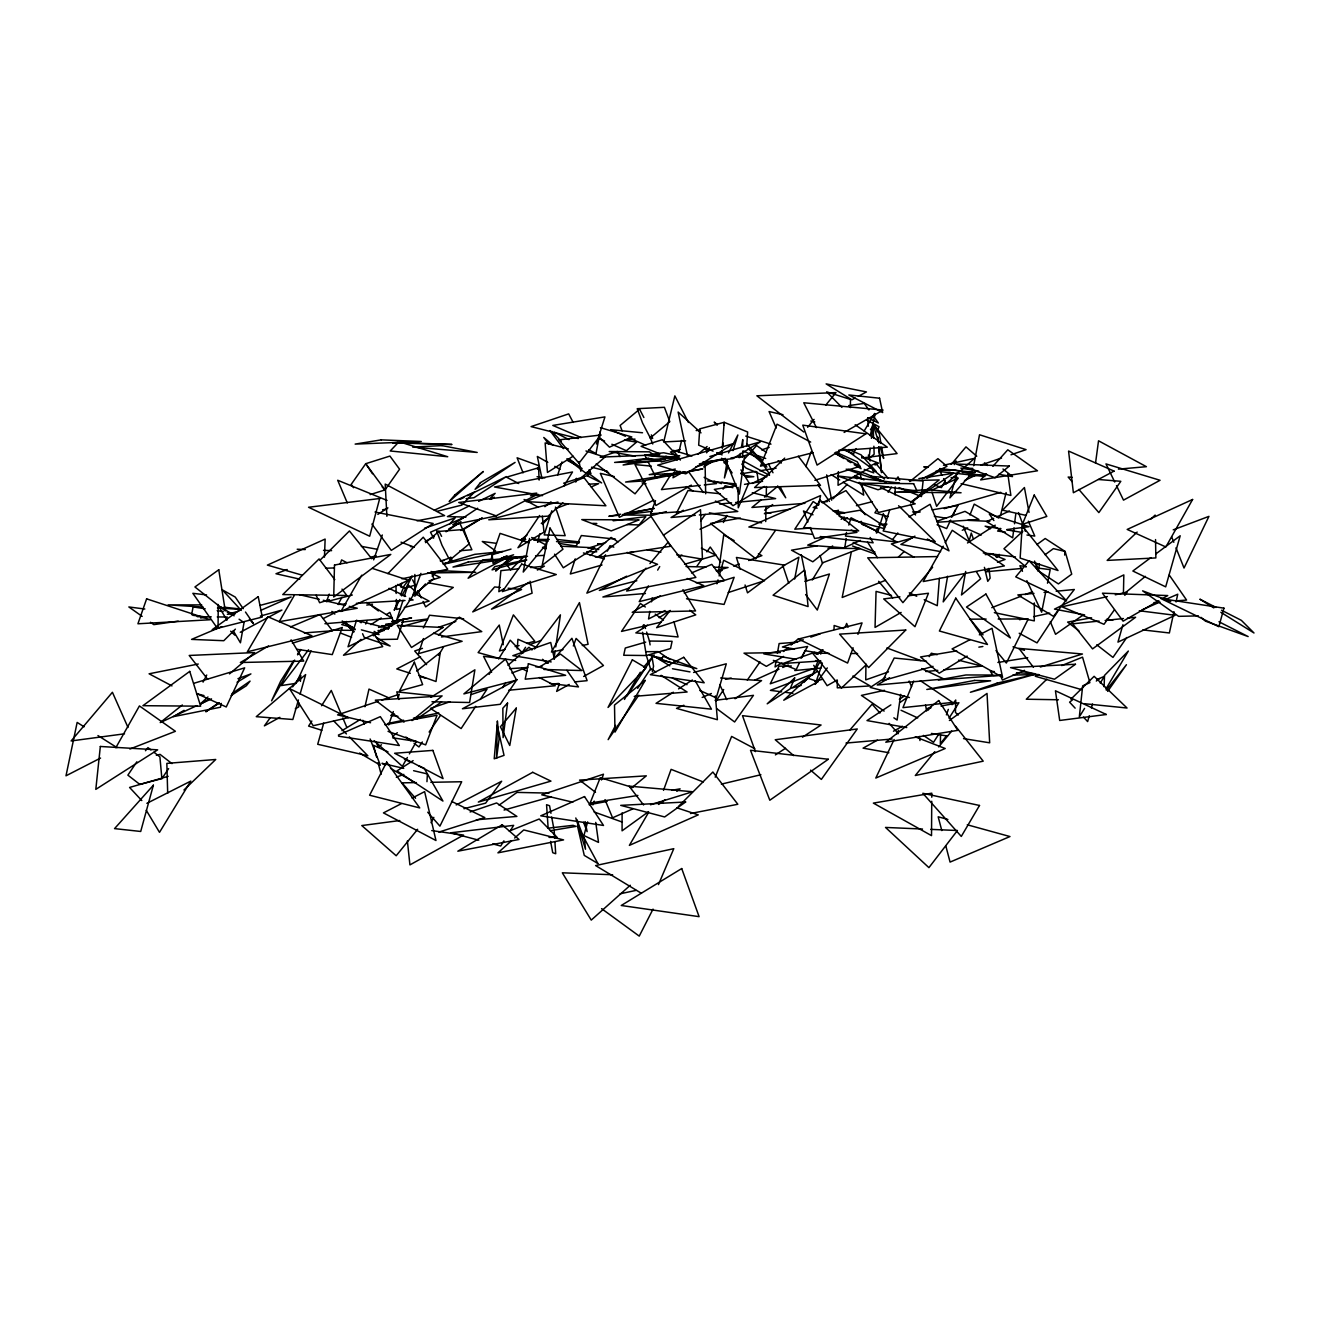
<?xml version="1.0" encoding="UTF-8"?>
<svg xmlns="http://www.w3.org/2000/svg" width="1320" height="1320" viewBox="0 0 1320 1320"><rect width="100%" height="100%" fill="white"/><g stroke="black" fill="none" stroke-linecap="round" stroke-linejoin="round"><path stroke-width="1.5" d="M722.122 453.37L722.122 450.417M724.185 425.271L724.185 422.301L699.715 428.885L698.676 445.154L713.097 451.127M742.714 461.026L742.714 470.778L740.685 473.715M742.714 457.132L742.731 451.275M742.731 447.381L742.747 439.577L741.394 447.48M622.099 812.889L622.083 830.808L648.598 811.635M1034.319 602.943L1034.286 620.879L994.339 612.645M414.777 590.288L414.859 574.481M837.326 680.295L837.292 687.836L870.127 685.938L852.901 676.021M218.08 627.182L218.245 604.494M931.739 801.273L931.524 835.642L873.361 803.105L931.804 793.188L931.772 797.231M865.936 664.026L865.755 679.882L888.492 671.88M850.361 407.649L850.476 399.448L826.666 391.842L841.912 407.385M895.092 494.934L895.207 486.915M765.699 521.565L766.012 507.144M766.227 496.848L766.441 486.552M834.042 629.458L834.124 625.498L843.727 628.617M1123.436 593.439L1123.832 574.893L1054.498 609.114L1084.628 614.905M940.549 734.811L940.351 743.704L946.522 735.884M838.381 471.619L838.035 485.298L871.497 466.966M838.843 454.031L838.942 450.136M1104.097 686.779L1104.51 675.428L1128.336 651.057L1105.929 689.007M324.456 557.188L325.132 539.071L267.382 565.108L302.247 575.19M426.954 781.688L427.399 773.933L413.589 770.698M722.255 448.371L724.185 422.301L747.631 432.003L746.724 446.242M299.013 702.966L298.749 706.893L295.317 708.79M300.432 681.384L300.811 675.493L292.594 686.879M517.192 649.028L517.935 639.276L536.712 647.46M939.394 578.308L937.266 605.698L924.198 599.692M876.414 533.082L876.727 529.089M722.799 446.968L723.145 443.025M870.21 448.387L869.022 458.436L874.153 454.195L873.873 446.226M871.414 438.339L873.081 424.281L873.592 438.24M1036.86 544.599L1045.193 538.51L1065.124 551.463L1071.724 574.15L1058.409 583.902L1038.477 570.933L1039.401 563.755M1064.662 555.06L1065.124 551.463L1053.409 548.625L1045.077 554.713M1013.991 527.785L1012.671 537.817L986.584 521.615L993.647 518.347M1014.502 523.776L1015.822 513.744M1095.534 463.122L1098.537 440.797L1146.403 466.686L1118.419 469.144M401.065 587.466L401.626 583.39M900.702 694.386L897.121 720.043L893.871 717.816M553.971 658.993L555.142 650.958M555.736 646.948L560.422 614.856L534.517 649.011M575.784 482.08L576.345 478.318M846.169 538.494L844.784 547.899L807.708 545.127L825.957 536.976M727.254 460.63L724.416 477.939L728.079 466.224M739.695 457.363L740.371 453.404M649.869 611.341L648.549 618.964L665.049 610.549M651.503 601.821L652.162 598.01M776.077 661.089L775.071 666.946L781.985 662.838M777.414 653.301L779.113 643.566L797.528 642.081M947.611 576.213L943.206 601.904L964.095 574.563M965.679 571.461L961.471 594.99L980.628 578.787L976.453 571.758M529.534 538.51L523.231 572.055L545.77 544.846L531.663 537.471M600.088 431.904L596.013 453.486L588.786 449.79M973.665 465.729L979.522 434.758L1026.069 449.641L1010.988 454.789M191.614 614.658L193.099 606.919L205.161 608.784M545.044 549.186L546.546 541.447M794.656 579.034L798.88 557.205L782.941 565.983L788.749 583.308M851.334 551.941L842.177 597.481L885.505 580.321M1045.918 590.947L1041.645 612.232L1026.844 580.618M1047.486 583.209L1050.192 569.663L1036.051 567.831M221.265 703.395L220.489 707.223L173.415 716.644L184.041 710.341M642.659 628.518L643.434 624.904M652.377 671.649L653.548 666.22L651.651 654.605M818.482 505.279L820.578 495.577L748.852 527.01L812.196 534.336M1173.975 611.655L1169.371 632.973L1142.806 629.904M1176.07 601.969L1177.737 594.214L1164.52 600.006M870.243 435.666L875.193 413.671M364.947 706.761L368.989 689.089L389.35 698.098M674.355 471.883L673.002 477.774L683.446 471.9M677.077 460.086L677.968 456.159M678.876 452.232L681.598 440.435M1000.461 515.74L1006.104 492.558M969.193 540.903L971.272 533.016L973.285 538.708M587.647 821.881L583.935 835.543L598.521 842.408L595.732 822.376M1089.264 715.737L1087.647 721.594L1083.489 717.123M1091.409 707.916L1092.481 704.005M323.697 723.112L317.707 744.282L367.851 755.783L349.288 736.824M298.402 699.98L292.842 719.499L256.278 716.678L305.646 674.586L300.085 694.122M716.892 583.819L718.014 579.892M719.136 575.965L723.657 560.257L764.445 580.717L728.211 592.564M957.049 472.939L949.872 497.92L972.576 472.444L968.698 472.56M1122.94 624.723L1117.957 642.114L1175.08 615.302L1139.292 610.764M537.653 541.58L539.929 533.692M846.566 532.389L845.443 536.035L897.121 542.009L851.053 517.77L848.809 525.08M883.113 514.602L877.916 531.597L861.63 523.974M889.746 509.668L883.195 530.97L935.303 541.695L898.59 505.741M596.426 444.031L604.939 416.889L552.799 425.436L581.245 437.563M732.963 450.615L737.863 434.989L728.508 452.925M388.096 629.31L389.235 625.663M551.826 510.741L544.187 534.897L565.191 535.672L555.472 507.111M403.029 600.319L396.792 619.674L415.685 591.64L408.012 584.826L404.283 596.442M423.439 638.55L418.489 653.664L462.132 641.305L433.521 633.171M575.239 558.871L570.306 573.986L602.035 564.993M557.667 475.035L561.973 461.951M822.376 663.118L815.232 684.354L827.31 667.92M388.69 724.977L393.31 711.546M397.947 698.115L399.267 694.27L381.909 700.062M592.894 804.919L594.214 801.075M601.491 779.971L603.471 774.213L541.761 794.821L572.814 802.213M373.659 559.861L382.305 534.98M491.37 558.327L500.049 533.379L528.99 542.883M946.407 714.862L948.321 709.401M853.099 647.757L847.589 663.053L798.501 639.029L862.059 622.891L857.934 634.375M329.224 594.115L326.469 601.706L352.341 595.023M340.23 563.722L341.616 559.928L347.012 562.749M663.514 790.35L671.105 769.362L703.213 781.935M805.843 466.603L811.222 451.737M559.433 683.826L556.644 691.399L569.25 684.42M573.342 645.991L576.114 638.434L603.455 665.511L583.654 676.467M420.932 573.391L412.682 595.666L433.802 578.77L431.129 571.428M655.512 500.627L650.562 513.777L678.562 511.813M877.041 431.805L879.037 426.739L866.662 420.04M818.482 659.785L812.51 674.899L820.578 660.66M820.726 654.11L822.228 650.331M969.952 514.948L974.226 504.141L998.794 518.1M845.163 627.148L846.648 623.452L848.083 627.132M715.192 777.199L731.626 736.428L754.842 748.737M913.704 681.021L902.946 707.635L952.611 702.405L920.337 680.658M398.112 600.732L394.218 610.236L399.877 599.511M400.438 595.023L404.332 585.519L411.84 576.081M365.706 624.03L367.158 620.598M658.465 884.598L673.778 848.678L595.617 865.573L641.438 893.31M297.049 681.516L311.058 650.859M799.441 662.772L796.224 669.57L773.338 660.363M801.834 657.657L805.052 650.859M950.647 520.08L946.638 528.594L937.101 524.749M952.264 516.681L955.466 509.866M894.135 739.513L875.803 778.041L945.202 748.506L915.304 736.89M896.742 734.019L898.491 730.339M423.34 627.908L429.528 615.236L463.633 618.799M576.031 546.414L581.344 535.54L615.45 539.121M605.55 554.812L586.856 593.125L657.541 564.333L627.115 552.404M607.332 551.149L610.005 545.688L613.816 547.173M723.36 522.522L726.841 515.46M653.037 909.117L639.243 936.111L601.573 908.639M203.065 682.11L206.728 675.031M615.565 725.389L608.14 739.645L638.781 695.178M706.612 452.842L709.335 447.678M401.775 595.947L412.153 576.295M431.013 822.707L433.834 817.361M341.962 597.25L338.068 604.428L346.186 603.949M537.405 469.21L539.236 465.844L517.11 457.809L523.066 472.84M945.334 480.546L941.391 487.624L934.197 484.754M954.228 464.607L956.208 461.076L951.027 464.129M115.813 747.731L139.425 705.936L175.411 731.296L129.871 749.034M407.368 757.465L402.352 766.375L374.171 740.635M409.382 753.902L416.427 741.428L392.584 737.797M294.657 660.099L271.59 700.821L280.665 681.202L293.304 661.171M297.66 654.786L300.663 649.489L297.512 654.489M551.43 652.096L579.447 602.613L588.093 644.275L582.302 645.513M800.943 658.235L807.609 646.486L763.867 653.911L795.976 659.241M951.374 517.242L958.023 505.494L932.184 509.883M943.239 546.183L923.208 581.542L1004.371 565.9L952.248 530.277L945.236 542.652M361.729 575.173L340.89 611.49L408.424 580.255L372.388 568.409M294.277 595.435L279.213 621.67L357.241 608.239L349.239 606.358M624.426 699.452L640.299 672.226M648.384 812.757L629.376 845.377L698.247 814.869L676.813 807.79M438.603 655.38L443.635 646.75M648.433 585.865L639.193 601.639L703.808 585.635L687.274 578.49M657.657 570.091L659.719 566.593M864.154 431.029L874.599 413.44M563.986 485.941L572.5 471.983L494.455 486.997L542.52 495.643M723.03 489.142L725.125 485.71L732.897 487.69M929.23 656.65L931.326 653.218L937.15 654.703M812.229 580.024L822.97 562.518M489.109 674.371L491.221 670.956M498.613 658.993L510.23 640.183L522.902 653.4M502.639 687.654L505.774 682.588M1084.561 708.394L1079.331 716.842L1082.68 685.822L1089.924 682.654M1100.22 683.067L1104.395 676.318L1097.151 679.486M671.071 474.243L661.452 489.605L700.227 485.364M503.927 840.856L500.692 846.021L492.723 843.909M510.411 830.528L513.645 825.363L450.862 832.788L478.764 840.196M311.834 721.017L308.599 726.099L321.849 730.307M321.552 705.738L331.271 690.459L341.302 714.285M939.064 733.689L933.553 742.285L923.422 735.405M948.997 718.212L958.914 702.735L940.945 706.018M521.268 653.928L525.558 647.279M877.107 509.388L874.896 512.82L888.195 516.648M888.129 492.261L891.429 487.13M895.851 480.265L898.045 476.85L899.712 480.48M475.744 706.315L461.126 728.574L430.452 708.394L449.955 701.778M480.249 699.468L487.014 689.188L471.405 694.485M627.082 696.003L654.142 654.934L643.599 667.277M1057.782 611.391L1037.025 642.889L1019.205 633.254M716.116 700.969L723.673 689.518M637.642 688.347L650.694 668.662L655.891 671.995M136.851 761.805L127.875 775.154L139.838 784.41L161.881 778.635L168.613 768.619M539.616 515.476L517.952 547.734L543.988 532.141L542.322 516.087M422.317 741.988L418.935 746.955L414.034 743.242M429.115 732.055L440.418 715.489M775.351 530.59L755.799 558.772L710.473 523.462L740.404 518.051M1126.768 637.527L1112.974 657.409L1096.772 644.803M696.811 566.379L702.421 558.31M706.893 551.859L710.259 547.024L720.753 562.221M700.639 521.02L705.243 514.42M747.302 680.113L759.973 661.914M1107.661 691.383L1126.438 664.702L1106.275 690.244M1114.41 609.823L1103.998 624.294L1061.973 606.804L1107.381 596.574M1124.805 595.353L1127.131 592.135L1115.284 594.808M270.253 717.75L264.379 725.868L279.84 717.337M988.812 568.54L986.502 571.692L1022.142 568.409M996.847 557.486L999.141 554.334M853.858 451.803L856.234 448.635M870.457 429.611L874.022 424.858L897.105 453.585L861.696 458.007M308.566 649.786L281.275 685.558L296.224 683.314M670.213 610.434L656.617 627.693L695.755 614.872L689.7 610.253M892.964 539.055L897.798 532.933M928.191 710.16L930.649 707.025M952.034 704.715L955.73 700.029L955.449 712.486L958.336 714.962M145.464 750.733L147.956 747.615L150.942 749.925M417.632 829.29L396.198 855.756L361.796 825.561L399.762 820.545M645.348 481.239L635.035 493.845L596.227 463.864M807.625 427.284L814.077 419.397M825.677 405.207L835.989 392.601L756.871 395.786L803.764 432.003M934.807 751.674L915.304 775.5L983.218 761.178L955.614 726.28M938.701 746.922L951.703 731.049M932.613 567.27L902.913 602.663L867.718 557.815L937.547 556.562M951.918 463.617L965.959 446.886L976.75 456.209M646.041 568.161L626.62 591.046L695.887 577.434L668.052 542.239L649.935 563.59M849.799 730.076L872.124 704.17L879.978 713.031M554.416 658.399L571.906 638.286L587.119 680.674L574.909 681.862M414.744 596.227L425.486 583.918M432.201 576.23L436.227 571.61M449.773 523.957L455.136 517.902L424.512 528.231M744.381 459.096L756.607 445.549L766.491 452.545M986.073 473.88L980.644 479.903L1037.487 470.794L1007.803 449.79L992.855 466.356M542.487 524.37L549.236 517.093L541.315 523.446M397.765 443.074L390.209 450.978L447.728 456.736L402.913 442.959M489.736 498.96L495.165 493.334L478.648 501.369M387.899 573.622L423.241 537.207L447.744 569.217L401.907 578.803M833.085 498.762L847.291 484.358M803.847 682.407L812.031 674.223L770.402 690.36L781.671 691.828M678.315 806.602L712.866 772.018L737.831 804.276L690.476 813.516M235.389 629.145L223.789 640.712L191.565 639.391L221.661 626.637M912.103 502.606L923.62 491.156M320.215 559.993L349.437 530.953L371.778 558.756M523.578 557.089L510.559 569.927L506.005 563.558L514.321 557.947M1070.916 699.188L1094.115 676.318L1127.049 708.015L1084.297 703.692M784.707 458.106L754.578 487.542L820.479 485.38L798.254 456.192M1046.859 679.173L1026.3 699.22L1058.409 699.765M183.942 790.004L215.737 759.478L166.848 763.389L167.689 793.287M898.342 557.139L904.233 551.496M1137.147 532.076L1107.166 560.406L1155.858 557.931L1155.544 539.566M1150.628 519.321L1155.132 515.064M522.373 541.629L525.36 538.808M866.299 664.686L841.434 688.066L812.608 653.185L828.96 653.317M1022.818 531.217L1003.942 548.773L1026.118 566.957M1000.593 528.38L997.639 531.069L1005.46 532.125M200.541 703.725L207.95 696.976M360.971 639.375L343.497 655.231L382.717 646.635L373.477 633.418M562.931 502.689L548.097 516.136L488.763 519.799L557.997 502.029M630.284 885.241L591.244 920.106L562.32 872.8L612.629 874.764M511.599 840.724L497.92 852.852L563.574 839.899L523.743 829.95L514.635 838.035M510.873 557.568L495.611 571.015L509.85 558.03M581.938 477.18L604.808 457.149L585.948 450.962M438.405 635.201L459.377 617.149L481.784 631.604L441.457 636.982M590.221 555.522L611.193 537.455L618.073 541.909M697.966 454.361L707.091 446.523M507.936 665.296L519.964 655M522.967 652.427L528.973 647.295L531.993 649.952M783.502 651.486L788.023 647.641M791.027 645.067L798.534 638.632M229.499 673.893L254.628 652.575L189.222 655.462L207.652 679.288M425.518 542.652L438.999 531.399L463.832 529.501L469.194 543.856L449.724 560.109L452.1 560.637L450.763 557.057M650.314 437.927L669.784 421.674L664.422 407.319L637.213 408.688L642.576 423.043L650.314 437.927L652.674 438.454L651.337 434.874M412.005 720.605L442.117 695.904L375.358 700.161L404.052 722.073M761.392 499.702L751.921 507.474L804.936 503.332M764.544 497.129L777.183 486.766M632.065 787.561L646.321 775.846L579.562 780.103L595.501 792.28M1124.871 593.175L1145.397 576.345M909.876 481.536L937.926 458.651L946.984 466.29L922.086 478.813M520.74 539.995L527.076 534.897M544.896 506.698L551.001 501.831M832.639 545.935L812.807 561.792L791.488 550.192L817.327 545.721M182.341 704.979L160.215 722.584L196.862 705.639M910.651 502.458L939.18 479.935L909.249 480.595M1072.731 699.683L1069.596 702.174L1075.14 708.147M1096.309 681.054L1099.461 678.579M416.674 671.105L440.236 652.525L435.996 681.516L419.149 675.559M381.48 744.76L378.312 747.169L375.903 741.708M392.584 736.329L397.353 732.699M1150.825 557.65L1132.857 571.015L1165.676 586.856L1180.195 535.771L1155.709 554.004M528.429 582.417L491.452 609.18L532.108 593.159L530.029 581.262M658.548 804.441L665.181 799.639M676.78 791.257L680.097 788.848L672.094 790.251M949.393 720.489L987.03 693.412L989.67 742.813L963.534 738.606M499.059 805.15L516.994 792.396L549.054 793.122M841.137 519.337L844.321 517.077M1083.373 614.839L1055.554 634.309L1050.307 621.654M764.593 510.196L772.712 504.553M900.372 702.19L907.087 697.521M218.905 702.685L205.771 711.76L219.285 703.098M232.023 693.611L250.074 681.12L246.328 685.756L231.115 695.508M663.448 535.211L700.524 509.668L702.438 559.152L676.78 554.812M416.476 719.202L441.589 701.976M735.042 698.742L761.558 680.625L720.637 677.985M446.028 531.779L460.977 521.631M911.576 501.666L953.601 473.236L918.868 478.566M537.619 542.223L540.952 539.979M477.675 508.233L452.727 524.832L496.567 515.872M490.974 499.372L494.307 497.161M890.851 704.913L867.009 720.571L906.757 727.567M899.349 699.319L904.464 695.953M885.588 677.391L870.259 687.439L909.397 697.537M647.476 625.301L635.844 632.89L678.084 636.966L673.893 621.621M659.109 617.711L669.091 611.193M775.385 754.891L785.532 748.259M802.461 737.187L821.073 725.01L742.483 715.654L755.403 751.608M377.834 514.404L387.915 507.87M370.953 624.624L381.249 617.958M386.413 614.608L389.846 612.397L394.036 623.023L378.526 627.445M817.162 671.55L791.62 688.132L801.24 685.361M673.348 692.224L656.04 703.345L711.43 709.154L695.145 680.658M678.546 688.891L692.389 679.981M346.599 621.489L341.764 624.591L353.546 627.742M967.477 542.982L995.247 525.178M413.143 760.617L396.957 770.913L442.942 801.075L423.984 767.976M573.094 456.209L547.453 472.444L545.143 442.942L568.326 448.899M844.058 519.948L847.506 517.77M430.848 697.339L474.886 669.817L469.606 702.52L431.986 701.745M703.659 466.999L712.09 461.769M539.451 667.078L560.456 654.06L581.889 670.56L543.939 669.471M816.007 654.077L823.02 649.737M462.066 530.392L482.229 518.051M764.462 486.436L733.045 505.675L714.367 489.423L736.477 485.71M967.164 656.089L939.246 673.183L920.551 656.947L956.736 650.875M341.979 730.669L360.459 719.4M200.788 704.038L209.435 698.841M237.088 682.226L250.915 673.909L237.963 678.678M909.034 516.912L930.089 504.289L948.981 550.852L927.349 539.005M683.331 510.23L671.055 517.506L695.31 515.312M914.925 536.135L900.883 544.451L940.599 551.611M889.515 677.737L877.239 685.014L943.965 679.008L921.607 668.58M926.871 478.401L940.682 470.25M268.554 645.926L240.372 662.508L303.748 661.106L291.093 639.837M706.365 451.588L709.764 449.592M660.38 595.765L632.197 612.348L695.574 610.945L682.918 589.677M460.68 530.475L481.948 518.083M783.568 656.419L766.359 666.369L743.985 653.153L780.351 652.591M691.333 485.116L655.924 505.461L635.019 464.607L651.288 466.092M844.123 432.432L883.064 410.058L803.748 402.765L816.469 427.63M901.131 612.43L875.044 627.429L876.067 591.393L891.511 595.403M1158.811 600.683L1123.105 621.159L1102.464 593.191L1167.738 595.567L1162.392 598.636M836.995 680.113L827.145 685.69L813.714 665.329M504.108 588.736L498.861 591.69L500.907 570.636L518.694 568.788M537.389 570.058L544.401 566.131L530.558 567.567M373.362 635.778L403.722 618.832L397.402 639.21L379.863 639.523M877.387 740.173L863.082 748.143L888.888 752.746M893.475 731.214L902.401 726.231M507.029 555.654L493.036 563.376L492.145 554.73L511.021 549.104M678.414 556.957L681.928 555.027M875.028 465.036L878.543 463.106L861.597 456.704M855.112 398.046L851.878 399.795L826.138 383.889L866.448 391.924L858.346 396.297M524.271 556.165L520.856 557.981L505.923 557.32L513.595 554.779M240.257 632.28L281.919 610.087L260.353 616.077M425.188 541.414L434.296 536.58M448.849 528.825L459.772 523.017L471.9 549.747L459.888 550.754M626.637 576.18L599.33 590.403L636.817 580.75M456.175 804.952L501.666 781.242L485.628 803.137L463.93 808.714M537.174 494.505L496.072 515.807L458.716 502.474L536.745 493.119M420.519 656.65L396.775 668.943L410.371 673.315M818.647 504.702L813.186 507.507L817.146 508.167M822.294 502.821L845.939 490.611L865.194 514.717M401.362 803.649L383.46 812.889L435.963 840.51L424.627 791.637L412.104 798.105M970.233 639.557L952.05 648.928L1002.589 677.341L992.046 628.287L979.324 634.854M100.567 758.059L66 775.797L77.154 722.419L84.084 726.808M146.867 803.335L190.789 781.093L159.505 832.342L146.256 810.282M323.367 618.503L339.669 610.269M653.879 500.065L619.377 517.291L600.352 473.385L614.262 476.553M752.07 483.466L766.672 476.272M460.202 499.323L463.897 497.508M467.593 495.677L506.368 476.586L473.995 497.706L466.108 498.63M469.458 505.84L447.43 516.582L465.943 517.093M964.491 480.595L977.097 474.49M200.524 703.939L211.513 698.857M997.178 516.714L1009.536 510.988M372.487 604.279L366.745 605.071M931.375 490.363L958.27 478.071L936.639 506.319L931.97 492.145M434.346 510.163L474.507 492.013L461.818 505.098L436.788 511.385M591.278 486.948L598.653 483.632L588.505 484.192M699.98 529.254L725.917 517.539M843.81 547.899L860.393 540.424M754.957 680.047L779.031 669.174M782.727 667.507L788.287 664.999M260.568 610.451L291.142 596.986L260.221 605.368M962.264 530.26L967.675 527.868M463.452 517.737L430.502 532.207L433.62 538.181M338.365 735.091L380.325 716.644L399.3 745.519L338.563 736.197M632.824 808.896L612.562 817.789L604.989 799.656M1141.882 609.939L1158.861 602.497M1024.518 670.345L1002.391 680.047L1000.131 674.619M683.859 705.243L676.516 708.378L717.387 719.713L715.374 695.904M702.19 697.422L711.364 693.495M290.45 626.967L319.951 614.542L332.475 630.762L304.326 632.907M691.498 572.929L711.777 564.382L724.301 580.602L696.152 582.747M370.639 558.162L376.315 555.852M1039.071 674.735L1035.293 676.269L1081.361 689.568M1061.758 665.56L1082.549 657.145L1089.611 681.598M509.256 831.105L539.187 819.01L557.089 837.326L549.005 837.391M991.765 607.678L1021.383 596.062M1025.079 594.611L1032.487 591.707M667.326 473.566L656.106 477.889L648.252 462.082M555.159 508.827L568.392 503.778M511.896 673.002L526.696 667.425M1173.216 529.848L1208.938 516.367L1184.024 568.029L1176.005 547.8M287.215 569.514L275.979 573.738L299.838 579.166M722.287 570.289L718.525 571.692L723.723 534.913L734.135 540.573M733.606 566.098L739.266 564.003M748.688 560.521L761.887 555.621L758.406 553.74M396.313 777.183L403.804 774.411M529.798 644.572L541.233 640.381M390.736 715.457L394.515 714.087M997.474 562.188L1005.064 559.465L990.033 553.542M440.88 561.066L450.367 557.733L449.097 562.485L443.124 564.118M937.118 521.202L965.019 511.368L978.928 519.453L937.349 522.258M814.473 668.299L770.253 683.809L778.998 666.171L791.323 666.006M803.236 639.738L782.397 646.998L794.508 648.978M810.793 637.114L820.264 633.814M723.987 462.792L727.749 461.505M739.052 457.627L748.473 454.41M761.673 449.906L769.213 447.332M980.842 465.085L1001.566 458.007M629.409 587.977L602.893 597.003L645.43 593.488M470.085 811.981L496.601 802.956L516.895 816.42L476.371 819.769M600.402 457.198L617.331 451.473L620.037 456.605M588.11 548.361L605.682 542.421M438.257 627.396L455.829 621.439M422.466 648.351L414.695 650.974L426.574 664.62M378.048 701.349L337.557 714.879L370.557 722.733M563.607 483.202L588.605 475.266L566.923 458.716M438.817 832.095L484.786 817.558L451.555 801.372M370.144 494.604L385.027 489.918L399.58 469.194L389.928 456.077L365.722 463.699L351.17 484.423L353.578 487.707M292.38 643.219L342.309 627.479L332.26 654.605L296.67 649.242M887.733 486.684L877.998 489.753L837.523 475.942L899.432 483.005M684.206 593.059L734.151 577.302L724.086 604.428L686.532 598.768M329.423 599.659L319.638 602.729L316.123 595.27M814.852 480.298L860.112 466.29L834.603 452.941M1040.358 667.012L1082.466 654.01L1018.941 648.384L1033.411 667.227M650.512 804.755L692.62 791.736L629.095 786.126L643.566 804.969M406.411 587.779L415.8 584.892M428.951 580.866L440.22 577.401L432.745 573.952M193.776 683.331L244.662 667.854L226.248 706.959L196.762 693.594M804.952 581.394L829.405 574.018L817.294 610.038L805.612 594.528M443.553 563.673L474.787 554.334L502.755 551.48L443.603 564.152M709.846 456.489L760.468 441.787L733.012 458.601L702.751 462.066M944.311 508.645L1000.741 492.31M684.552 564.25L715.952 555.192L701.365 548.146M168.185 776.325L129.575 787.446L141.801 800.58M645.727 642.114L625.267 648.021L623.716 655.264L646.355 655.529L670.543 648.549L672.094 641.305L649.457 641.041L646.635 632.065M814.72 681.483L822.409 679.272M912.697 537.851L891.38 543.939L914.182 557.354M680.014 471.322L672.111 473.566L649.226 474.656L675.279 469.062M695.805 466.834L725.406 458.436M726.858 498.861L676.451 513.15L688 490.512L720.308 493.746M933.042 666.369L882.651 680.674L894.201 658.02L926.508 661.254M526.68 560.125L492.063 569.893L494.818 566.61L526.515 559.779M716.281 570.817L728.079 567.501L714.054 567.188M504.075 810.051L551.281 796.752M505.312 649.341L499.422 650.958L513.381 614.872L534.798 641.207L526.928 643.368M515.146 646.618L519.073 645.546M370.92 557.188L374.798 556.132M238.953 611.127L227.353 614.279L235.257 613.684M666.319 511.566L652.641 515.245L622.429 515.014L652.212 511.335M427.498 619.575L404.052 625.894L400.026 625.861M680.146 449.477L670.494 452.017L677.259 456.538M693.577 672.474L726.297 663.795L716.248 697.867L699.814 690.442M156.354 755.32L160.033 754.363L171.98 763.603M813.136 452.628L760.518 466.158L777.051 424.182L810.678 442.084M678.76 457.495L661.369 461.951L659.604 459.624L679.816 455.845M400.455 608.454L396.627 609.428L396.346 599.445M404.283 607.481L429.148 601.128L415.156 593.703M838.513 510.246L834.52 511.252L839.949 513.793M856.432 505.692L872.388 501.649M721.347 784.13L760.897 774.724M661.122 622.149L621.522 631.405L640.398 603.471L645.332 607.018M943.519 465.267L974.473 458.337L946.159 483.829L943.618 478.648M884.482 690.31L861.416 695.409L884.136 711.084M1019.502 619.707L1023.528 618.816M1033.593 616.638L1049.714 613.14M699.319 463.897L723.376 458.733M620.037 893.822L635.992 890.389M553.361 651.684L563.013 649.638M725.373 679.338L731.231 678.084M387.964 723.426L403.606 720.208M413.374 718.195L438.784 712.981M995.726 556.693L999.52 555.934M198.28 664.026L149.094 673.794L171.98 685.905M618.915 515.212L608.85 516.302L620.697 514.206M622.842 514.47L654.274 508.414L624.64 513.513M391.941 621.687L411.576 617.909L391.842 621.373M416.988 520.789L444.592 515.592L385.209 484.077L386.892 516.302M384.912 724.795L437.052 715.226L425.667 744.876L388.047 731.362M589.116 804.738L607.167 801.421M926.953 708.559L930.947 707.833M764.346 513.727L790.301 509.041M1091.574 617.777L1067.632 622.099L1078.968 630.927M550.308 830.709L576.048 826.386L573.062 825.33L548.146 828.168L546.562 804.688L549.565 805.728L550.968 813.285M530.475 495.841L538.428 494.455M685.063 471.916L625.597 482.047L641.883 481.074L702.9 468.88L689.023 471.257M914.281 512.935L920.255 511.912M744.513 484.374L762.597 481.321M837.094 514.09L859.964 510.246L885.505 527.043M978.846 647.146L982.872 646.486M382.585 509.767L386.611 509.091M741.625 473.715L755.832 471.438M759.891 470.778L776.127 468.171M997.887 662.458L1027.736 657.707M637.89 795.448L590.139 803.038L600.237 777.678L632.709 787.479M517.423 557.733L507.26 559.185L503.927 556.826M521.499 557.155L525.558 556.578M178.216 621.159L153.813 624.64L150.48 622.281M200.607 617.974L206.695 617.1L192.72 615.285M848.611 405.636L864.22 403.425L868.923 409.942M665.478 459.261L623.106 465.003L642.411 459.64L663.712 458.914M124.525 733.804L71.131 740.949L112.414 692.274L128.007 727.468M730.966 457.908L744.612 456.093L739.332 494.092L725.109 458.683M595.287 557.023L601.342 556.215M629.558 552.469L633.583 551.925M715.11 700.359L753.439 695.343L734.613 721.974L716.777 708.675M1006.863 529.551L1028.989 526.696L989.291 514.008L993.91 520.542M899.976 596.871L883.691 598.933L914.974 626.703L928.455 593.257L908.111 595.832M613.189 520.789L645.81 516.681L639.045 524.964L626.983 524.552M380.902 629.376L389.07 628.337M385.753 624.178L397.666 622.71M401.626 622.215L427.433 619.014M704.319 484.918L716.562 483.582L704.137 477.345M1099.065 621.06L1072.681 623.815L1092.547 648.895L1135.596 617.265L1127.478 618.106M1105.153 620.433L1123.419 618.535M985.215 554.614L993.267 553.806M552.552 684.057L558.64 683.463M719.582 504.009L731.593 502.854M735.603 502.474L775.632 498.597L752.317 492.657M508.645 690.261L555.241 685.723L539.303 677.523M925.782 671.534L937.794 670.362M943.784 669.784L981.816 666.121L958.518 660.165M1033.972 593.373L1017.835 594.924L1053.508 616.374L1074.315 589.495L1056.165 591.244M1044.054 592.399L1048.097 592.02M794.755 670.543L821.057 668.019M951.076 477.708L957.049 477.163M968.962 476.058L986.848 474.408M699.369 514.948L737.781 511.483L715.423 501.055M846.005 743.077L892.204 739.002M324.918 623.716L392.04 618.09L366.531 602.432M634.227 696.366L687.11 692.01L661.106 675.328M746.047 477.312L753.835 476.702L743.853 475.299M821.255 502.062L827.376 501.584M1153.944 602.596L1160.065 602.118M1176.384 600.847L1186.581 600.055L1169.256 575.058M625.482 439.824L635.019 439.098M440.17 560.835L443.998 560.554M492.459 559.152L482.608 559.894L468.105 578.242L506.253 558.096L502.309 558.393M1000.774 675.361L938.322 679.965L965.959 674.965L992.541 675.031M667.755 475.678L671.731 475.382M839.289 450.532L887.304 447.166L855.178 424.76M810.942 528.033L794.805 529.171L813.153 501.534L818.317 504.933M509.52 668.729L527.769 667.474M535.87 666.913L541.959 666.501M820.594 660.973L782.974 663.498L814.605 652.361L818.087 654.373M431.508 571.906L447.463 570.949L475.81 572.303L427.63 572.979M356.317 603.356L404.992 600.485M409.051 600.237L413.111 600.006L409.398 598.207M501.418 557.766L527.538 556.297M535.573 555.852L543.625 555.406M685.575 440.831L663.712 441.952L674.85 395.885L688.429 422.483M696.168 430.551L700.211 430.337M600.319 457.132L648.994 455.169M653.053 455.004L659.142 454.757M325.578 568.227L333.63 567.963M1198.395 615.879L1178.611 616.341L1142.625 590.848L1170.757 601.491M878.872 524.304L886.99 524.139M1000.956 675.262L992.986 675.411L990.363 671.352L994.389 671.55M1012.918 675.048L1038.823 674.553M416.411 782.578L402.006 782.859L415.552 798.303M430.832 782.314L461.703 781.737L439.923 826.138L427.73 812.229M938.008 470.316L954.36 470.035L984.934 476.536L935.946 471.141M912.582 511.896L918.654 511.797M764.742 513.216L770.896 513.134M986.155 619.096L970.118 619.179L983.053 634.837M998.184 619.047L1028.264 618.915L1006.351 663.036L995.989 650.512M646.024 651.684L658.267 651.618L669.851 659.554M525.476 539.418L521.532 539.418L525.64 539.665M533.395 539.418L549.236 539.434M201.729 604.906L168.085 604.873L203.082 607.068M827.986 548.312L860.145 548.493L822.31 562.914L820.116 555.571M333.168 630.217L353.546 630.349M378.015 630.514L384.12 630.564M381.892 625.713L391.974 625.795M851.433 653.482L857.571 653.532M586.756 551.661L596.772 551.793M197.241 616.671L211.266 616.852M217.288 616.918L227.304 617.051M972.856 468.402L960.811 468.154L978.714 471.075M686.004 566.544L706.035 567.006M592.795 523.363L596.821 523.495M297.198 549.236L305.299 549.565M323.499 550.324L331.6 550.654M922.499 829.026L885.522 827.442L928.917 867.636L957.429 830.511L930.716 829.372M967.807 520.344L989.818 521.351M561 546.216L594.742 547.8L563.31 567.781L554.548 554.169M1016.548 672.705L1034.682 673.645M533.874 540.177L548.279 541.084M556.512 541.596L579.15 543.015M597.679 544.17L601.804 544.417L597.745 543.972M217.486 607.959L240.124 609.378M677.622 457.281L644.704 455.153L663.63 452.776L678.678 455.796M1072.219 477.378L1068.16 477.048L1072.17 481.684M1098.553 479.507L1120.828 481.305L1098.851 512.606L1078.836 489.423M410.404 546.562L414.381 546.909M500.379 587.499L494.62 586.938L472.741 611.903L521.548 589.529L508.084 588.241M642.51 432.762L610.698 429.693L625.416 436.243M391.776 715.654L397.93 716.298M707.586 480.925L736.18 483.994M434.412 695.887L396.775 691.845L398.921 699.452M927.762 467.28L923.802 466.851L927.861 467.445M939.659 468.584L975.315 472.461L962.395 472.51M880.242 524.354L886.347 525.03M557.139 539.451L579.48 541.942M224.004 607.183L240.24 608.982M676.979 458.766L644.77 455.053L646.519 458.568M206.563 594.908L192.868 593.323L216.925 627.611M820.198 536.547L873.13 542.817L870.127 537.438M550.11 683.48L578.457 686.911L566.923 670.345M983.251 552.915L1015.476 556.908M515.691 660.429L483.532 656.32L491.634 672.21M1025.937 566.511L1019.881 565.736L1022.489 571.312M496.254 543.312L482.279 541.481L495.594 550.918M144.82 609.031L128.849 606.952L142.164 616.39M785.433 692.323L792.957 693.313M1026.96 535.029L1034.781 536.085L1028.346 521.169M431.739 830.593L463.551 835.082L409.926 864.897L407.385 840.939M537.042 476.718L544.945 477.84M940.054 469.227L950.202 470.728M558.591 543.312L576.659 546.117M590.716 548.279L598.752 549.533M217.206 610.648L223.228 611.572M227.238 612.199L235.273 613.437M931.392 733.441L947.463 736.032M998.596 474.309L1012.522 476.586L1002.969 469.012M832.92 510.774L844.767 512.737M804.606 650.628L818.73 652.954M672.49 668.745L690.013 671.913M551.183 661.93L512.853 655.66L550.704 642.477L554.4 658.944M934.362 516.268L946.407 518.265M1000.841 528.841L985.116 526.185L990.478 528.677M1006.731 529.848L1022.455 532.505M647.179 549.813L660.99 552.139M624.442 440.055L636.504 442.151L626.373 450.731L611.869 444.262M635.25 456.175L609.196 451.539L649.539 451.836L653.944 455.202M361.35 546.348L377.553 549.351M428.126 582.747L453.288 587.416L425.634 606.87L423.027 601.458M709.385 512.803L761.64 522.852M1106.737 619.163L1112.776 620.317M375.045 512.028L433.174 523.479L391.298 550.374L371.91 524.057M1025.854 515.361L1002.556 510.18L1024.419 487.542L1029.022 512.391M782.991 414.711L769.082 411.56L776.209 428.026M810.793 421.03L814.77 421.938M642.064 482.872L646.041 483.78M299.277 594.627L319.275 599.33M323.268 600.254L345.246 605.418M403.722 768.388L382.008 763.307L385.423 765.319M961.076 483.681L1010.872 495.429L1007.853 474.094M721.826 482.262L735.768 485.562M656.354 656.865L662.145 658.267M673.744 661.072L677.622 661.996M848.034 469.095L865.26 473.418L881.331 480.612M578.275 438.57L531.069 426.608L568.672 413.886L573.177 422.433M591.525 467.197L607.266 471.174M196.564 693.66L204.023 695.59M361.383 629.855L379.038 634.606L374.154 631.372M839.207 516.351L884.697 528.775M947.875 819.456L938.173 816.783L941.803 830.577M967.279 824.785L1009.965 836.55L950.07 862.092L945.928 846.334M498.91 658.35L478.104 652.591L499.257 625.053L503.266 644.721M583.423 552.948L604.395 558.921M600.452 427.696L631.834 436.986L609.477 447.166L599.296 437.233M692.027 455.961L673.431 450.351L680.344 460.069M1013.001 646.849L1024.468 650.314M815.595 660.544L821.486 662.376M745.767 436.111L770.979 444.163M420.073 676.451L425.882 678.315M542.487 547.305L546.348 548.576M659.274 802.015L663.184 803.303M713.922 481.058L721.479 483.632M846.153 469.161L880.786 481.14M765.699 458.469L756.838 455.351L769.56 474.029M852.522 546.001L875.474 554.136M649.457 655.099L672.375 663.201M594.132 811.981L622.347 822.112M864.253 469.425L873.741 472.857L872.553 468.913M886.891 647.955L920.7 660.561M842.77 449.592L854.057 453.865M401.032 542.157L414.15 547.189M340.543 633.055L351.582 637.296M813.005 514.8L803.451 510.988L807.906 521.977M851.202 530.079L856.928 532.372L814.588 538.477L810.134 527.488M660.132 453.931L641.091 446.325L662.343 439.725L674.289 452.48M665.857 456.225L671.566 458.502M886.066 482.344L871.183 476.338L923.109 480.942L921.442 496.601L899.101 487.608M387.04 500.412L337.705 480.265L347.292 502.936M716.711 452.611L722.122 454.856M766.837 476.817L746.163 468.154L741.807 464.079M853.149 542.668L875.028 552.123M848.842 449.493L861.118 454.888L876.282 471.57L845.014 449.163M949.41 520.905L981.239 535.045M629.095 437.877L645.661 445.236M599.164 438.619L604.61 441.045M672.408 678.084L687.027 684.684M388.014 751.888L373.461 745.305L376.546 756.904M404.365 759.297L411.642 762.581M418.902 765.864L422.548 767.514M835.906 452.1L857.274 461.835L861.069 468.699L854.221 464.656M901.048 710.275L917.714 717.915M909.266 592.828L916.724 596.26M864.006 479.837L854.849 475.563L856.993 478.912M880.473 487.542L915.222 503.811L878.476 512.49L859.155 482.279M743.292 450.945L762.448 459.987L747.962 448.635M388.971 588.324L405.685 596.409M587.565 475.942L601.639 482.938L586.987 472.18M867.718 417.681L878.345 422.978L873.642 416.46M1218.97 621.769L1248.159 636.57L1205.424 621.126L1201.051 617.364M1216.099 607.464L1199.863 599.181L1213.839 607.909M1221.511 610.219L1241.361 620.351L1254 632.989L1220.818 612.265M554.515 432.217L568.953 439.609M603.174 469.821L608.586 472.593M521.565 668.398L526.894 671.137M518.743 483.532L506.484 477.18L538.577 467.758L539.121 480.067M567.732 460.68L576.592 465.284L568.788 458.667M397.666 584.413L406.411 589.05M524.089 499.488L538.296 507.21M744.249 461.505L769.527 475.382M547.8 462.396L537.339 456.456L541.992 478.549M554.779 466.356L560.027 469.326M390.555 768.339L414.529 782.397M359.584 753.043L380.341 765.204L370.144 738.986M835.411 453.519L843.975 458.568M847.391 460.597L850.806 462.627M654.406 656.403L669.817 665.808M348.051 624.558L354.915 628.848M831.121 474.589L839.702 479.985M843.117 482.146L863.692 495.115L862.076 484.968M97.96 735.57L117.018 747.631M376.447 637.329L390.142 646.024L364.221 637.379L362.587 633.732M357.918 620.598L361.168 622.76M220.935 606.771L234.135 615.813M239.085 619.195L244.035 622.594L240.438 642.807L233.178 630.63M686.449 486.585L693.214 491.304M778.041 460.713L781.341 463.056M655.215 614.13L663.432 620.053M569.085 459.013L582.104 468.584M372.157 606.292L378.427 610.929M344.14 621.621L347.275 623.931M350.411 626.241L355.113 629.722M405.9 737.055L410.784 740.767M153.929 752.235L159.901 756.855L161.881 778.635M717.42 424.627L714.202 422.103L717.073 425.056M884.433 479.077L869.319 466.505L875.655 463.188L888.096 478.302M545.308 660.709L548.312 663.234M553.146 445.417L543.774 437.481L548.608 443.899M984.456 462.858L987.541 465.514M793.699 755.617L775.252 739.744L857.257 728.97L821.353 779.41L810.595 770.154M750.585 452.842L766.92 467.082L746.674 443.949M542.536 659.29L547.058 663.284M701.003 432.877L678.134 412.038L687.555 456.192M331.881 611.374L334.834 614.113M342.226 620.961L354.057 631.9L344.108 621.637M230.637 631.191L234.811 635.167M333.564 720.786L346.434 733.904M551.76 431.327L561.28 441.309M382.156 486.882L385.027 489.918L365.722 463.699L372.504 473.764M241.263 610.417L222.304 589.826L235.24 597.069L243.21 608.702M249.398 619.245L253.457 623.65L245.487 612.034M889.152 723.36L898.326 733.689M878.625 581.295L892.666 597.976M704.797 448.338L707.404 451.489M334.768 579.595L319.077 558.938L282.777 594.561L346.83 595.485L342.012 589.116M549.994 430.567L563.426 448.635M688.413 471.438L703.411 492.525M721.677 458.172L732.138 472.939M817.872 484.754L829.422 501.418M777.645 485.909L785.73 497.788L780.268 487.063M867.537 542.074L877.404 557.7M740.949 469.837L748.935 482.707L738.26 507.787L738.111 487.427M588.918 470.382L590.865 473.566L589.083 469.986M217.635 604.51L226.958 620.185M861.151 521.284L863.148 524.865M643.88 417.499L639.589 409.216L620.119 425.469L622.116 430.864M441.589 536.365L438.999 531.399L436.623 530.871L441.986 545.226L448.866 558.459M768.438 463.832L772.992 472.758M883.228 513.595L886.561 520.427M939.394 470.019L941.935 475.2M1114.74 482.031L1105.978 463.914L1160.049 480.282L1123.501 500.132L1116.489 485.644M412.632 579.876L415.239 585.271M417.829 590.667L421.294 597.861M719.944 685.014L726.726 699.616M910.519 504.108L915.519 515.014M909.117 681.054L911.543 686.598M342.837 717.948L346.698 727.106M963.22 526.202L969.391 541.183M649.902 436.904L652.74 443.998M1171.632 536.778L1173.826 542.289M362.851 720.258L364.32 724.004M583.555 822.294L587.119 831.633L585.156 821.667M576.889 819.588L584.628 840.328L585.503 849.239L575.801 817.971M1018.495 512.572L1025.343 531.3M1034.583 561.082L1037.801 570.834M740.107 569.25L736.395 557.452L784.624 565.158L747.516 592.845L745.058 584.974M644.374 624.888L645.513 628.468M650.859 669.884L646.355 655.529L642.576 632.28M878.872 443.008L872.932 423.72L879.334 433.901L880.984 443.338M880.077 446.869L883.641 458.436L881.661 447.117M868.362 455.103L870.16 461.026M1036.282 563.376L1038.477 570.933M378.081 762.696L381.15 774.295M984.406 567.352L987.772 581.344L990.132 578.143L988.993 568.458M801.289 554.73L806.685 580.965M826.65 474.919L831.666 500.214M551.678 817.063L553.789 828.382M550.605 841.385L552.717 852.703L555.703 853.743L554.928 842.011M579.051 461.538L580.849 471.322M925.518 704.995L926.624 711.001M649.457 641.041L650.083 644.903M860.145 472.791L861.118 478.88M919.38 736.477L919.974 740.536M756.921 471.801L758.307 481.503M878.229 441.061L877.816 437.102L878.114 441.061M878.872 446.985L881.595 472.659L878.543 447.002M867.636 418.39L868.362 426.178M554.136 830.263L554.664 838.101M877.42 528.726L877.618 532.57M395.967 585.469L396.182 593.456M705.061 461.868L705.672 493.779M497.376 721.231L496.567 758.373L499.092 739.15L497.376 721.231M334.488 565.059L333.712 596.986L390.802 554.416L334.488 565.059M1022.191 525.74L1020.145 558.08L1058.013 570.52L1022.191 525.74M497.178 725.224L494.208 758.802L504.042 755.37L497.178 725.224M100.337 746.476L95.816 789.36L157.657 749.842L100.337 746.476M507.556 703.065L503.101 737.632L502.837 708.23L507.556 703.065M516.252 708.13L509.767 745.503L500.412 726.759L516.252 708.13M528.396 663.696L525.195 679.189L565.653 675.312L528.396 663.696M550.011 528.066L542.157 565.323L562.98 549.219L550.011 528.066M379.698 498.514L369.683 536.217L308.55 507.26L379.698 498.514M153.384 785.202L140.712 831.468L114.559 828.613L153.384 785.202M1223.937 608.157L1218.855 626.719L1160.973 598.587L1223.937 608.157M356.499 620.416L348.018 646.8L386.743 627.99L356.499 620.416M146.619 598.851L137.923 623.783L210.276 619.74L146.619 598.851M1034.22 495.066L1022.406 524.32L1046.826 516.433L1034.22 495.066M794.689 677.919L790.185 688.792L767.201 703.824L794.689 677.919M955.779 598.141L939.378 631.01L987.476 644.473L955.779 598.141M632.362 659.818L608.041 707.454L645.958 667.854L632.362 659.818M386.677 762.085L369.6 795.217L419.727 807.922L386.677 762.085M414.397 662.227L399.498 690.987L422.631 684.618L414.397 662.227M1192.603 499.471L1165.841 546.975L1127.197 529.435L1192.603 499.471M645.183 680.41L614.988 732.105L614.51 705.045L645.183 680.41M267.894 616.754L247.351 651.816L311.982 635.811L267.894 616.754M979.506 805.464L961.29 836.434L922.828 793.287L979.506 805.464M820.034 500.148L803.467 528.016L858.676 530.887L820.034 500.148M516.895 679.602L500.263 704.286L462.412 708.774L516.895 679.602M521.73 564.118L502.326 591.607L556.297 574.53L521.73 564.118M663.284 656.37L660.479 660.066L696.795 668.596L663.284 656.37M600.814 435.022L578.968 463.204L558.921 439.857L600.814 435.022M480.397 482.641L475.101 489.291L515.081 462.412L480.397 482.641M1029.171 560.736L1015.723 576.856L1066.576 600.864L1029.171 560.736M454.839 494.983L449.18 501.567L483.318 471.487L454.839 494.983M905.768 630.019L868.675 667.54L839.602 634.144L905.768 630.019M807.592 678.134L783.75 700.227L818.185 681.697L807.592 678.134M505.56 659.125L463.864 693.908L516.533 680.146L505.56 659.125M1009.338 466.059L995.148 477.724L956.109 464.013L1009.338 466.059M804.49 570.108L773.058 595.221L808.087 606.573L804.49 570.108M938.701 700.557L885.786 742.219L957.775 730.339L938.701 700.557M651.04 516.334L597.679 557.37L670.791 546.265L651.04 516.334M189.733 671.385L142.923 705.688L200.656 706.183L189.733 671.385M218.773 569.761L194.931 586.971L225.291 610.913L218.773 569.761M258.225 596.673L212.207 629.656L262.267 617.034L258.225 596.673M685.624 801.999L664.653 816.964L620.713 805.365L685.624 801.999M1075.47 664.257L1054.482 679.222L1010.559 667.623L1075.47 664.257M828.3 759.264L769.808 800.233L750.502 750.271L828.3 759.264M985.924 594.049L966.504 607.052L1010.377 637.939L985.924 594.049M865.903 433.834L817.096 465.102L802.758 425.139L865.903 433.834M442.926 627.479L411.493 647.476L397.27 625.333L442.926 627.479M733.359 443.685L685.723 473.863L657.673 465.151L733.359 443.685M681.714 868.543L621.241 905.487L699.105 916.657L681.714 868.543M502.21 824.769L457.826 851.202L518.974 839.47L502.21 824.769M532.719 772.315L478.318 802.082L550.952 781.126L532.719 772.315M1114.047 471.108L1073.374 492.739L1068.573 451.06L1114.047 471.108M683.711 657.31L650.347 674.668L704.203 682.786L683.711 657.31M584.529 796.587L540.738 815.826L603.504 825.462L584.529 796.587M583.968 477.609L526.267 501.633L605.896 505.774L583.968 477.609M638.831 519.964L611.226 530.92L581.773 519.585L638.831 519.964M997.128 683.133L970.414 692.257L1034.055 674.586L997.128 683.133M468.237 562.039L452.974 567.056L516.681 557.386L468.237 562.039M348.249 717.651L313.203 725.736L289.443 688.529L348.249 717.651M974.556 680.427L926.805 689.469L990.66 680.807L974.556 680.427M381.298 439.857L355.146 444.097L421.278 441.49L381.298 439.857M1106.325 714.499L1059.696 720.472L1055.439 690.772L1106.325 714.499M648.169 458.287L614.608 462.429L659.505 461.142L648.169 458.287M397.666 442.497L392.65 442.909L452.001 444.477L397.666 442.497M927.3 489.588L894.943 492.145L961.076 492.772L927.3 489.588M432.861 750.387L394.63 753.258L443.058 778.618L432.861 750.387M442.002 445.599L412.682 447.067L477.196 452.446L442.002 445.599M913.638 483.697L859.32 483.12L916.971 490.957L913.638 483.697M879.566 398.211L848.826 394.977L882.651 412.549L879.566 398.211M597.861 863.495L584.265 855.393L577.434 825.726L597.861 863.495"/></g></svg>
